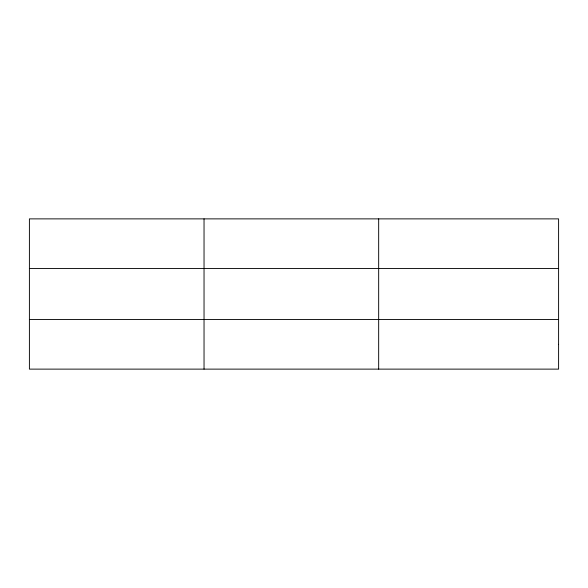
<?xml version="1.0" encoding="UTF-8"?>
<svg xmlns="http://www.w3.org/2000/svg" width="588" height="588" viewBox="0 0 588 588"><rect width="100%" height="100%" fill="white"/><g stroke="black" fill="none" stroke-linecap="round" stroke-linejoin="round"><path stroke-width="0.88" d="M29.4 268.459L558.6 268.459M29.4 319.541L558.6 319.541M378.672 218.876L378.672 369.124M204.036 218.876L204.036 369.124M558.6 344.333L558.6 369.124L29.4 369.124L29.4 218.876L558.6 218.876L558.6 344.333"/></g></svg>
